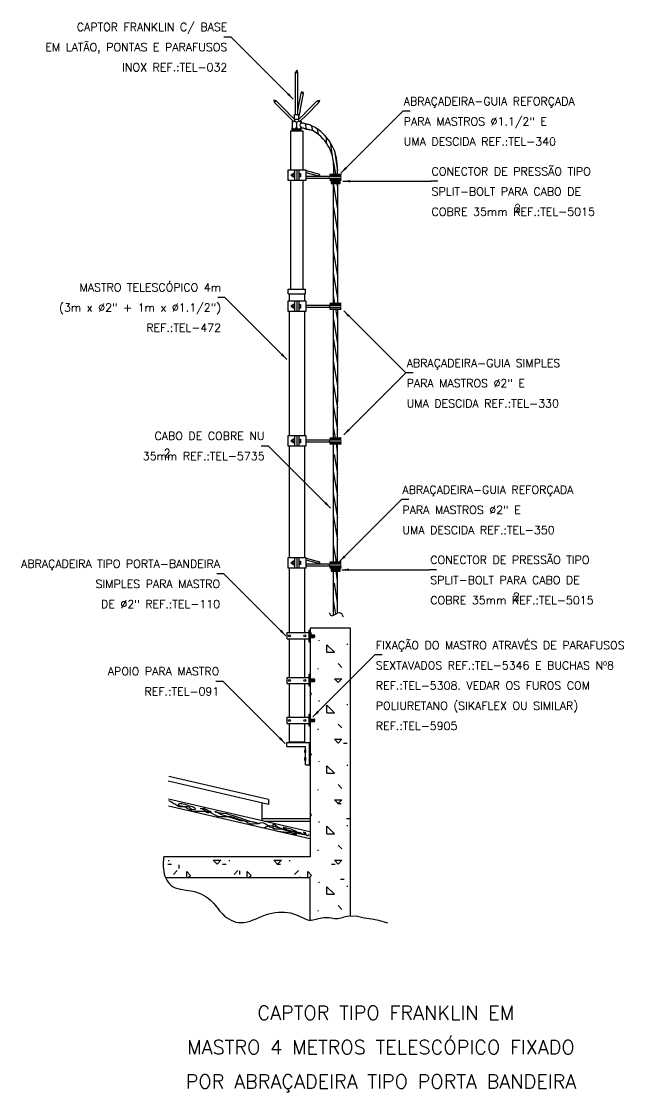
# Model space of a CAD drawing. Header units: millimetres. Extents: x -6088.2 to -6073.3, y -4633.6 to -4607.1.
import ezdxf
from ezdxf.enums import TextEntityAlignment as Align

# ---------------------------------------------------------------- set-up
doc = ezdxf.new("R2010")
doc.units = ezdxf.units.MM
doc.header["$LTSCALE"] = 10
doc.linetypes.add('DASHDOT', pattern=[1, 0.5, -0.25, 0, -0.25])
doc.layers.add('Termotécnica', color=7, linetype='Continuous')
doc.styles.add('r140', font='romans.shx')
doc.styles.add('r80', font='romans.shx')

# ---------------------------------------------------------------- blocks, each defined once
blk = doc.blocks.new('*X8')
at = {"color": 0}
for p, q in [((181.767, 175.738), (181.784, 175.755)), ((181.767, 175.72), (181.785, 175.738)), ((181.767, 175.703), (181.786, 175.722)), ((181.768, 175.757), (181.773, 175.762)), ((181.775, 175.693), (181.785, 175.703))]:
    blk.add_line(p, q, dxfattribs=at)
blk = doc.blocks.new('*X7')
at = {"color": 0}
for p, q in [((181.767, 175.738), (181.784, 175.755)), ((181.767, 175.72), (181.785, 175.738)), ((181.767, 175.703), (181.786, 175.722)), ((181.768, 175.757), (181.773, 175.762)), ((181.775, 175.693), (181.785, 175.703))]:
    blk.add_line(p, q, dxfattribs=at)
blk = doc.blocks.new('*X6')
at = {"color": 0}
for p, q in [((181.767, 175.738), (181.784, 175.755)), ((181.767, 175.72), (181.785, 175.738)), ((181.767, 175.703), (181.786, 175.722)), ((181.768, 175.757), (181.773, 175.762)), ((181.775, 175.693), (181.785, 175.703))]:
    blk.add_line(p, q, dxfattribs=at)
blk = doc.blocks.new('*X5')
at = {"color": 0, "linetype": 'ByBlock'}
for p, q in [((387.028, 152.597), (387.028, 152.67)), ((387.041, 152.597), (387.041, 152.67)), ((387.053, 152.597), (387.053, 152.67)), ((387.066, 152.597), (387.066, 152.67)), ((387.078, 152.597), (387.078, 152.67))]:
    blk.add_line(p, q, dxfattribs=at)
blk = doc.blocks.new('*X4')
at = {"color": 0, "linetype": 'ByBlock'}
for p, q in [((387.028, 152.597), (387.028, 152.67)), ((387.041, 152.597), (387.041, 152.67)), ((387.053, 152.597), (387.053, 152.67)), ((387.066, 152.597), (387.066, 152.67)), ((387.078, 152.597), (387.078, 152.67))]:
    blk.add_line(p, q, dxfattribs=at)
blk = doc.blocks.new('*X3')
at = {"color": 0, "linetype": 'ByBlock'}
for p, q in [((387.028, 152.597), (387.028, 152.67)), ((387.041, 152.597), (387.041, 152.67)), ((387.053, 152.597), (387.053, 152.67)), ((387.066, 152.597), (387.066, 152.67)), ((387.078, 152.597), (387.078, 152.67))]:
    blk.add_line(p, q, dxfattribs=at)
blk = doc.blocks.new('*X2')
at = {"color": 0}
for p, q in [((222.1, 187.69), (222.12, 187.69)), ((221.64, 187.65), (221.66, 187.65)), ((221.64, 187.62), (221.7, 187.62)), ((221.64, 187.58), (221.76, 187.58)), ((221.64, 187.54), (222.58, 187.54)), ((221.64, 187.5), (222.58, 187.5)), ((221.64, 187.47), (222.58, 187.47)), ((221.64, 187.43), (222.58, 187.43)), ((221.64, 187.39), (222.58, 187.39)), ((221.97, 187.58), (222.25, 187.58)), ((222.03, 187.62), (222.19, 187.62)), ((222.07, 187.65), (222.15, 187.65)), ((222.46, 187.58), (222.58, 187.58)), ((222.52, 187.62), (222.58, 187.62)), ((222.56, 187.65), (222.58, 187.65))]:
    blk.add_line(p, q, dxfattribs=at)
blk = doc.blocks.new('*X1')
at = {"color": 0, "linetype": 'ByBlock'}
for p, q in [((387.028, 152.597), (387.028, 152.67)), ((387.041, 152.597), (387.041, 152.67)), ((387.053, 152.597), (387.053, 152.67)), ((387.066, 152.597), (387.066, 152.67)), ((387.078, 152.597), (387.078, 152.67))]:
    blk.add_line(p, q, dxfattribs=at)

msp = doc.modelspace()

# ---------------------------------------------------------------- hatches: boundary and pattern name
at = {"layer": 'Termotécnica'}
h = msp.add_hatch(dxfattribs=at)
h.set_pattern_fill('CONCRE', color=1, scale=1.5, style=0)
h.set_pattern_definition([(0, (-6097.1584, -4646.6972), (1.5, 1.5), [0.1875, -1.3125]), (90, (-6097.1584, -4646.6972), (-1.5, 1.5), [0.1875, -1.3125]), (135, (-6096.9709, -4646.6972), (-1.5, 0), [0.265165, -1.856155]), (0, (-6096.9709, -4645.8535), (1.5, 1.5), [0.1875, -1.3125]), (45, (-6096.8771, -4645.9472), (0, 1.5), [0.13258, -1.98874]), (135, (-6096.8771, -4645.9472), (-1.5, 0), [0.13258, -1.98874]), (0, (-6096.4084, -4645.4785), (1.5, 1.5), [0.265165, -1.234835]), (45, (-6096.4084, -4645.4785), (0, 1.5), [0.1875, -1.93382]), (135, (-6096.1432, -4645.4785), (-1.5, 0), [0.1875, -1.93382]), (90, (-6096.1271, -4646.3222), (-1.5, 1.5), [0.1875, -1.3125]), (45, (-6096.1271, -4646.3222), (0, 1.5), [0.13258, -1.98874]), (135, (-6096.0334, -4646.2285), (-1.5, 0), [0.13258, -1.98874]), (0, (-6096.9709, -4646.3222), (1.5, 1.5), [0.09375, -1.25625]), (0, (-6095.8459, -4645.9472), (1.5, 1.5), [0.09375, -1.25625]), (90, (-6096.3146, -4645.7597), (-1.5, 1.5), [0.09375, -1.25625]), (135, (-6096.1271, -4646.6035), (-1.5, 0), [0.13258, -1.98874]), (135, (-6096.7834, -4645.5722), (-1.5, 0), [0.13258, -1.98874]), (45, (-6096.4552, -4646.205), (0, 1.5), [0.13258, -1.98874]), (90, (-6096.6427, -4646.5097), (-1.5, 1.5), [0.02344, -1.47656]), (90, (-6096.5724, -4645.8769), (-1.5, 1.5), [0.02344, -1.47656]), (90, (-6095.8693, -4645.6191), (-1.5, 1.5), [0.02344, -1.47656]), (90, (-6095.8459, -4646.416), (-1.5, 1.5), [0.02344, -1.47656])])
h.paths.add_polyline_path([(-6081.072, -4623.389), (-6081.072, -4623.373), (-6081.063, -4623.377), (-6081.056, -4623.373), (-6081.045, -4623.377), (-6081.039, -4623.373), (-6081.028, -4623.377), (-6081.023, -4623.373), (-6081.014, -4623.378), (-6081.006, -4623.373), (-6080.996, -4623.378), (-6080.99, -4623.373), (-6080.981, -4623.378), (-6080.974, -4623.374), (-6080.964, -4623.381), (-6080.958, -4623.39), (-6080.964, -4623.398), (-6080.974, -4623.406), (-6080.981, -4623.402), (-6080.99, -4623.406), (-6080.996, -4623.401), (-6081.007, -4623.406), (-6081.014, -4623.401), (-6081.023, -4623.406), (-6081.03, -4623.402), (-6081.039, -4623.406), (-6081.045, -4623.403), (-6081.056, -4623.406), (-6081.064, -4623.402), (-6081.072, -4623.406), (-6081.072, -4624.382), (-6081.072, -4624.366), (-6081.063, -4624.37), (-6081.056, -4624.366), (-6081.045, -4624.37), (-6081.039, -4624.366), (-6081.028, -4624.37), (-6081.023, -4624.366), (-6081.014, -4624.371), (-6081.006, -4624.366), (-6080.996, -4624.371), (-6080.99, -4624.366), (-6080.981, -4624.371), (-6080.974, -4624.366), (-6080.964, -4624.374), (-6080.958, -4624.383), (-6080.964, -4624.391), (-6080.974, -4624.399), (-6080.981, -4624.395), (-6080.99, -4624.399), (-6080.996, -4624.394), (-6081.007, -4624.399), (-6081.014, -4624.394), (-6081.023, -4624.399), (-6081.03, -4624.395), (-6081.039, -4624.399), (-6081.045, -4624.396), (-6081.056, -4624.399), (-6081.064, -4624.395), (-6081.072, -4624.399), (-6081.072, -4627.764), (-6084.698, -4627.764), (-6084.701, -4627.782), (-6084.706, -4627.842), (-6084.71, -4627.901), (-6084.71, -4627.96), (-6084.708, -4628.018), (-6084.703, -4628.075), (-6084.694, -4628.133), (-6084.682, -4628.189), (-6084.666, -4628.245), (-6084.648, -4628.292), (-6081.079, -4628.292), (-6081.079, -4629.335), (-6081.046, -4629.336), (-6081.002, -4629.332), (-6080.958, -4629.324), (-6080.914, -4629.312), (-6080.87, -4629.3), (-6080.825, -4629.288), (-6080.78, -4629.278), (-6080.735, -4629.271), (-6080.689, -4629.269), (-6080.643, -4629.271), (-6080.597, -4629.276), (-6080.551, -4629.282), (-6080.506, -4629.289), (-6080.463, -4629.294), (-6080.42, -4629.297), (-6080.38, -4629.296), (-6080.341, -4629.291), (-6080.304, -4629.282), (-6080.267, -4629.271), (-6080.231, -4629.259), (-6080.193, -4629.248), (-6080.155, -4629.239), (-6080.072, -4629.236), (-6080.072, -4622.097), (-6081.072, -4622.097), (-6081.072, -4622.296), (-6081.072, -4622.28), (-6081.063, -4622.283), (-6081.056, -4622.28), (-6081.045, -4622.283), (-6081.039, -4622.279), (-6081.028, -4622.283), (-6081.023, -4622.279), (-6081.014, -4622.284), (-6081.006, -4622.28), (-6080.996, -4622.284), (-6080.99, -4622.279), (-6080.981, -4622.284), (-6080.974, -4622.28), (-6080.964, -4622.288), (-6080.958, -4622.296), (-6080.964, -4622.304), (-6080.974, -4622.313), (-6080.981, -4622.309), (-6080.99, -4622.313), (-6080.996, -4622.308), (-6081.007, -4622.313), (-6081.014, -4622.308), (-6081.023, -4622.313), (-6081.03, -4622.308), (-6081.039, -4622.313), (-6081.045, -4622.31), (-6081.056, -4622.313), (-6081.064, -4622.308), (-6081.072, -4622.312)])

# ---------------------------------------------------------------- linework, layer by layer
at = {"layer": 'Termotécnica', "color": 2}
for p, q in [((-6083.025, -4607.442), (-6083.205, -4607.442)), ((-6081.489, -4608.978), (-6083.025, -4607.442)), ((-6080.309, -4610.81), (-6078.774, -4609.275)), ((-6078.594, -4609.275), (-6078.774, -4609.275)), ((-6080.256, -4611.012), (-6078.084, -4611.012)), ((-6077.904, -4611.012), (-6078.084, -4611.012)), ((-6083.179, -4613.9), (-6083.36, -4613.9)), ((-6081.644, -4615.436), (-6083.179, -4613.9)), ((-6080.237, -4614.231), (-6078.701, -4615.767)), ((-6080.237, -4617.302), (-6078.701, -4615.767)), ((-6078.521, -4615.767), (-6078.701, -4615.767)), ((-6082.102, -4617.582), (-6082.283, -4617.582)), ((-6080.567, -4619.118), (-6082.102, -4617.582)), ((-6080.342, -4620.443), (-6078.806, -4618.907)), ((-6078.626, -4618.907), (-6078.806, -4618.907)), ((-6083.204, -4620.753), (-6083.384, -4620.753)), ((-6081.669, -4622.289), (-6083.204, -4620.753)), ((-6080.288, -4620.647), (-6078.116, -4620.647)), ((-6077.936, -4620.647), (-6078.116, -4620.647)), ((-6081.002, -4624.298), (-6079.466, -4622.762)), ((-6079.286, -4622.762), (-6079.466, -4622.762)), ((-6083.224, -4623.419), (-6083.404, -4623.419)), ((-6081.689, -4624.955), (-6083.224, -4623.419))]:
    msp.add_line(p, q, dxfattribs=at)
at = {"layer": 'Termotécnica', "color": 2, "ltscale": 5}
for p, q in [((-6081.431, -4609.359), (-6081.431, -4608.312)), ((-6081.374, -4609.359), (-6081.375, -4608.312)), ((-6081.377, -4609.26), (-6081.293, -4608.831)), ((-6081.32, -4609.264), (-6081.237, -4608.842)), ((-6081.651, -4609.365), (-6081.955, -4609.061)), ((-6081.606, -4609.33), (-6081.915, -4609.021)), ((-6081.2, -4609.33), (-6080.892, -4609.021)), ((-6081.155, -4609.365), (-6080.852, -4609.061)), ((-6081.651, -4609.365), (-6081.491, -4609.525)), ((-6081.451, -4609.485), (-6081.612, -4609.324)), ((-6081.459, -4609.359), (-6081.346, -4609.359)), ((-6081.459, -4609.472), (-6081.459, -4609.359)), ((-6081.356, -4609.485), (-6081.194, -4609.324)), ((-6081.32, -4609.264), (-6081.347, -4609.401)), ((-6081.347, -4609.472), (-6081.347, -4609.359)), ((-6081.155, -4609.365), (-6081.316, -4609.525)), ((-6081.516, -4609.565), (-6081.515, -4609.673)), ((-6081.5, -4609.516), (-6081.515, -4609.529)), ((-6081.515, -4609.529), (-6081.515, -4609.574)), ((-6081.459, -4609.472), (-6081.347, -4609.472)), ((-6081.405, -4609.562), (-6081.405, -4609.682)), ((-6081.306, -4609.515), (-6081.294, -4609.529)), ((-6081.294, -4609.529), (-6081.294, -4609.574)), ((-6081.515, -4609.673), (-6081.515, -4609.682)), ((-6081.515, -4609.717), (-6081.515, -4609.717)), ((-6081.512, -4609.759), (-6081.512, -4609.688)), ((-6081.299, -4609.759), (-6081.512, -4609.759)), ((-6081.299, -4609.691), (-6081.299, -4609.759)), ((-6081.294, -4609.683), (-6081.294, -4609.683)), ((-6080.486, -4610.839), (-6080.487, -4610.666)), ((-6080.393, -4610.839), (-6080.396, -4610.654)), ((-6081.622, -4610.741), (-6081.622, -4610.987)), ((-6081.451, -4610.987), (-6081.451, -4610.741)), ((-6081.402, -4610.741), (-6081.402, -4610.987)), ((-6081.402, -4610.741), (-6081.402, -4610.987)), ((-6081.353, -4610.741), (-6081.353, -4610.987)), ((-6081.172, -4610.987), (-6081.172, -4610.741)), ((-6080.841, -4610.838), (-6080.854, -4610.885)), ((-6080.582, -4610.839), (-6080.307, -4610.839)), ((-6080.567, -4610.888), (-6080.582, -4610.873)), ((-6080.307, -4610.873), (-6080.582, -4610.873)), ((-6080.567, -4610.937), (-6080.582, -4610.952)), ((-6080.307, -4610.952), (-6080.582, -4610.952)), ((-6080.567, -4610.888), (-6080.323, -4610.888)), ((-6080.567, -4610.937), (-6080.323, -4610.937)), ((-6080.322, -4610.888), (-6080.307, -4610.873)), ((-6080.322, -4610.937), (-6080.307, -4610.952)), ((-6080.582, -4610.986), (-6080.307, -4610.986)), ((-6080.394, -4610.986), (-6080.394, -4614.035)), ((-6081.622, -4613.99), (-6081.622, -4614.236)), ((-6081.451, -4614.236), (-6081.451, -4613.99)), ((-6081.402, -4613.99), (-6081.402, -4614.236)), ((-6081.402, -4613.99), (-6081.402, -4614.236)), ((-6081.353, -4613.99), (-6081.353, -4614.236)), ((-6081.172, -4614.236), (-6081.172, -4613.99)), ((-6080.582, -4614.035), (-6080.307, -4614.035)), ((-6080.567, -4614.084), (-6080.582, -4614.07)), ((-6080.307, -4614.07), (-6080.582, -4614.07)), ((-6080.567, -4614.134), (-6080.582, -4614.148)), ((-6080.307, -4614.148), (-6080.582, -4614.148)), ((-6080.567, -4614.084), (-6080.323, -4614.084)), ((-6080.567, -4614.134), (-6080.323, -4614.134)), ((-6080.322, -4614.084), (-6080.307, -4614.07)), ((-6080.322, -4614.134), (-6080.307, -4614.148)), ((-6080.582, -4614.183), (-6080.307, -4614.183)), ((-6080.396, -4614.183), (-6080.396, -4615.58)), ((-6080.496, -4615.58), (-6080.496, -4617.376)), ((-6080.396, -4615.58), (-6080.397, -4617.376)), ((-6081.622, -4617.331), (-6081.622, -4617.576)), ((-6081.451, -4617.576), (-6081.451, -4617.331)), ((-6081.402, -4617.331), (-6081.402, -4617.576)), ((-6081.402, -4617.331), (-6081.402, -4617.576)), ((-6081.353, -4617.331), (-6081.353, -4617.576)), ((-6081.172, -4617.576), (-6081.172, -4617.331)), ((-6080.582, -4617.376), (-6080.307, -4617.376)), ((-6080.307, -4617.41), (-6080.582, -4617.41)), ((-6080.567, -4617.425), (-6080.582, -4617.41)), ((-6080.567, -4617.474), (-6080.582, -4617.489)), ((-6080.307, -4617.489), (-6080.582, -4617.489)), ((-6080.582, -4617.523), (-6080.307, -4617.523)), ((-6080.567, -4617.425), (-6080.323, -4617.425)), ((-6080.567, -4617.474), (-6080.323, -4617.474)), ((-6080.496, -4617.523), (-6080.497, -4620.13)), ((-6080.397, -4617.523), (-6080.397, -4620.13)), ((-6080.322, -4617.425), (-6080.307, -4617.41)), ((-6080.322, -4617.474), (-6080.307, -4617.489)), ((-6080.497, -4620.13), (-6080.497, -4620.451)), ((-6080.397, -4620.13), (-6080.397, -4620.451)), ((-6081.622, -4620.353), (-6081.622, -4620.598)), ((-6081.451, -4620.598), (-6081.451, -4620.353)), ((-6081.402, -4620.353), (-6081.402, -4620.598)), ((-6081.402, -4620.353), (-6081.402, -4620.598)), ((-6081.353, -4620.353), (-6081.353, -4620.598)), ((-6081.172, -4620.598), (-6081.172, -4620.353)), ((-6080.841, -4620.449), (-6080.854, -4620.497)), ((-6080.582, -4620.451), (-6080.307, -4620.451)), ((-6080.307, -4620.485), (-6080.582, -4620.485)), ((-6080.567, -4620.5), (-6080.582, -4620.485)), ((-6080.567, -4620.5), (-6080.323, -4620.5)), ((-6080.322, -4620.5), (-6080.307, -4620.485)), ((-6080.567, -4620.549), (-6080.582, -4620.564)), ((-6080.307, -4620.564), (-6080.582, -4620.564)), ((-6080.582, -4620.598), (-6080.307, -4620.598)), ((-6080.567, -4620.549), (-6080.323, -4620.549)), ((-6080.498, -4620.684), (-6080.498, -4621.779)), ((-6080.398, -4620.684), (-6080.399, -4621.722)), ((-6080.322, -4620.549), (-6080.307, -4620.564)), ((-6081.635, -4622.207), (-6081.105, -4622.207)), ((-6081.635, -4622.361), (-6081.635, -4622.207)), ((-6081.635, -4622.361), (-6081.105, -4622.361)), ((-6081.635, -4623.317), (-6081.105, -4623.317)), ((-6081.635, -4623.471), (-6081.635, -4623.317)), ((-6081.635, -4623.471), (-6081.105, -4623.471)), ((-6081.635, -4624.305), (-6081.105, -4624.305)), ((-6081.635, -4624.459), (-6081.635, -4624.305)), ((-6081.635, -4624.459), (-6081.105, -4624.459)), ((-6081.647, -4624.934), (-6081.085, -4624.934)), ((-6081.647, -4625.033), (-6081.647, -4624.934)), ((-6081.647, -4625.033), (-6081.184, -4625.033)), ((-6081.184, -4625.484), (-6081.184, -4625.033)), ((-6081.085, -4625.484), (-6081.085, -4624.934)), ((-6081.184, -4625.484), (-6081.085, -4625.484)), ((-6082.103, -4626.349), (-6084.57, -4625.775)), ((-6082.103, -4626.468), (-6084.584, -4625.891)), ((-6081.079, -4627.148), (-6084.577, -4626.334)), ((-6081.079, -4627.324), (-6084.577, -4626.51)), ((-6082.264, -4626.431), (-6082.264, -4626.872)), ((-6082.264, -4626.816), (-6081.079, -4626.816)), ((-6082.212, -4626.885), (-6081.079, -4626.885))]:
    msp.add_line(p, q, dxfattribs=at)
at = {"layer": 'Termotécnica', "color": 1, "ltscale": 5}
for p, q in [((-6081.192, -4609.59), (-6081.171, -4609.721)), ((-6081.033, -4609.638), (-6081.013, -4609.768)), ((-6080.893, -4609.718), (-6080.872, -4609.848)), ((-6080.674, -4609.914), (-6080.674, -4610.056)), ((-6080.57, -4610.054), (-6080.521, -4610.381)), ((-6080.467, -4610.264), (-6080.394, -4610.752)), ((-6080.488, -4610.553), (-6080.441, -4610.839)), ((-6081.531, -4610.847), (-6081.531, -4610.883)), ((-6081.495, -4610.847), (-6081.531, -4610.847)), ((-6081.531, -4610.883), (-6081.531, -4610.847)), ((-6081.531, -4610.847), (-6081.504, -4610.847)), ((-6081.531, -4610.883), (-6081.495, -4610.883)), ((-6081.495, -4610.883), (-6081.531, -4610.883)), ((-6081.525, -4610.847), (-6081.525, -4610.883)), ((-6081.519, -4610.847), (-6081.519, -4610.883)), ((-6081.513, -4610.847), (-6081.513, -4610.883)), ((-6081.506, -4610.847), (-6081.506, -4610.883)), ((-6081.504, -4610.847), (-6081.495, -4610.847)), ((-6081.502, -4610.847), (-6081.502, -4610.882)), ((-6081.502, -4610.847), (-6081.502, -4610.882)), ((-6081.453, -4610.82), (-6081.496, -4610.82)), ((-6081.452, -4610.891), (-6081.496, -4610.891)), ((-6081.452, -4610.891), (-6081.496, -4610.891)), ((-6081.495, -4610.82), (-6081.495, -4610.908)), ((-6081.452, -4610.837), (-6081.495, -4610.837)), ((-6081.495, -4610.908), (-6081.452, -4610.908)), ((-6081.354, -4610.821), (-6081.307, -4610.821)), ((-6081.354, -4610.821), (-6081.307, -4610.821)), ((-6081.307, -4610.839), (-6081.354, -4610.839)), ((-6081.354, -4610.839), (-6081.307, -4610.839)), ((-6081.307, -4610.892), (-6081.354, -4610.892)), ((-6081.354, -4610.892), (-6081.307, -4610.892)), ((-6081.307, -4610.909), (-6081.354, -4610.909)), ((-6081.307, -4610.909), (-6081.354, -4610.909)), ((-6081.307, -4610.821), (-6081.307, -4610.909)), ((-6081.307, -4610.821), (-6081.307, -4610.909)), ((-6080.582, -4610.844), (-6080.307, -4610.844)), ((-6080.582, -4610.982), (-6080.307, -4610.982)), ((-6080.494, -4611.11), (-6080.394, -4611.719)), ((-6080.425, -4610.986), (-6080.394, -4611.173)), ((-6080.494, -4611.657), (-6080.394, -4612.264)), ((-6080.494, -4612.215), (-6080.396, -4612.81)), ((-6080.496, -4612.749), (-6080.396, -4613.356)), ((-6080.496, -4613.295), (-6080.396, -4613.902)), ((-6080.496, -4613.841), (-6080.464, -4614.035)), ((-6081.531, -4614.096), (-6081.504, -4614.096)), ((-6081.531, -4614.132), (-6081.531, -4614.096)), ((-6081.495, -4614.096), (-6081.531, -4614.096)), ((-6081.531, -4614.096), (-6081.531, -4614.132)), ((-6081.495, -4614.132), (-6081.531, -4614.132)), ((-6081.531, -4614.132), (-6081.495, -4614.132)), ((-6081.525, -4614.096), (-6081.525, -4614.132)), ((-6081.519, -4614.096), (-6081.519, -4614.132)), ((-6081.513, -4614.096), (-6081.513, -4614.132)), ((-6081.506, -4614.096), (-6081.506, -4614.132)), ((-6081.504, -4614.096), (-6081.495, -4614.096)), ((-6081.502, -4614.096), (-6081.502, -4614.132)), ((-6081.502, -4614.096), (-6081.502, -4614.132)), ((-6081.453, -4614.07), (-6081.496, -4614.07)), ((-6081.452, -4614.14), (-6081.496, -4614.14)), ((-6081.452, -4614.14), (-6081.496, -4614.14)), ((-6081.495, -4614.069), (-6081.495, -4614.157)), ((-6081.452, -4614.086), (-6081.495, -4614.086)), ((-6081.495, -4614.157), (-6081.452, -4614.157)), ((-6081.354, -4614.071), (-6081.307, -4614.071)), ((-6081.354, -4614.071), (-6081.307, -4614.071)), ((-6081.354, -4614.088), (-6081.307, -4614.088)), ((-6081.307, -4614.088), (-6081.354, -4614.088)), ((-6081.354, -4614.141), (-6081.307, -4614.141)), ((-6081.307, -4614.141), (-6081.354, -4614.141)), ((-6081.307, -4614.158), (-6081.354, -4614.158)), ((-6081.307, -4614.158), (-6081.354, -4614.158)), ((-6081.307, -4614.071), (-6081.307, -4614.158)), ((-6081.307, -4614.071), (-6081.307, -4614.158)), ((-6080.582, -4614.04), (-6080.307, -4614.04)), ((-6080.582, -4614.178), (-6080.307, -4614.178)), ((-6080.44, -4614.183), (-6080.396, -4614.448)), ((-6080.495, -4614.439), (-6080.396, -4615.043)), ((-6080.495, -4614.936), (-6080.396, -4615.54)), ((-6080.496, -4615.478), (-6080.396, -4616.086)), ((-6080.496, -4616.024), (-6080.396, -4616.631)), ((-6080.496, -4616.57), (-6080.396, -4617.177)), ((-6080.496, -4617.116), (-6080.453, -4617.376)), ((-6081.531, -4617.436), (-6081.531, -4617.472)), ((-6081.495, -4617.436), (-6081.531, -4617.436)), ((-6081.531, -4617.472), (-6081.531, -4617.436)), ((-6081.531, -4617.436), (-6081.504, -4617.436)), ((-6081.531, -4617.472), (-6081.495, -4617.472)), ((-6081.495, -4617.472), (-6081.531, -4617.472)), ((-6081.525, -4617.436), (-6081.525, -4617.472)), ((-6081.519, -4617.436), (-6081.519, -4617.472)), ((-6081.513, -4617.436), (-6081.513, -4617.472)), ((-6081.506, -4617.436), (-6081.506, -4617.472)), ((-6081.504, -4617.436), (-6081.495, -4617.436)), ((-6081.502, -4617.437), (-6081.502, -4617.472)), ((-6081.502, -4617.437), (-6081.502, -4617.472)), ((-6081.453, -4617.41), (-6081.496, -4617.41)), ((-6081.452, -4617.48), (-6081.496, -4617.48)), ((-6081.452, -4617.48), (-6081.496, -4617.48)), ((-6081.495, -4617.41), (-6081.495, -4617.497)), ((-6081.452, -4617.427), (-6081.495, -4617.427)), ((-6081.495, -4617.497), (-6081.452, -4617.497)), ((-6081.354, -4617.411), (-6081.307, -4617.411)), ((-6081.354, -4617.411), (-6081.307, -4617.411)), ((-6081.307, -4617.428), (-6081.354, -4617.428)), ((-6081.354, -4617.428), (-6081.307, -4617.428)), ((-6081.307, -4617.481), (-6081.354, -4617.481)), ((-6081.354, -4617.481), (-6081.307, -4617.481)), ((-6081.307, -4617.498), (-6081.354, -4617.498)), ((-6081.307, -4617.498), (-6081.354, -4617.498)), ((-6081.307, -4617.411), (-6081.307, -4617.498)), ((-6081.307, -4617.411), (-6081.307, -4617.498)), ((-6080.582, -4617.381), (-6080.307, -4617.381)), ((-6080.582, -4617.518), (-6080.307, -4617.518)), ((-6080.429, -4617.523), (-6080.397, -4617.719)), ((-6080.474, -4617.791), (-6080.396, -4618.269)), ((-6080.496, -4618.207), (-6080.396, -4618.815)), ((-6080.496, -4618.753), (-6080.396, -4619.361)), ((-6080.496, -4619.299), (-6080.396, -4619.907)), ((-6080.497, -4620.027), (-6080.428, -4620.451)), ((-6081.531, -4620.458), (-6081.531, -4620.494)), ((-6081.495, -4620.458), (-6081.531, -4620.458)), ((-6081.531, -4620.494), (-6081.531, -4620.458)), ((-6081.531, -4620.458), (-6081.504, -4620.458)), ((-6081.531, -4620.494), (-6081.495, -4620.494)), ((-6081.495, -4620.494), (-6081.531, -4620.494)), ((-6081.525, -4620.458), (-6081.525, -4620.494)), ((-6081.519, -4620.458), (-6081.519, -4620.494)), ((-6081.513, -4620.458), (-6081.513, -4620.494)), ((-6081.506, -4620.458), (-6081.506, -4620.494)), ((-6081.504, -4620.458), (-6081.495, -4620.458)), ((-6081.502, -4620.459), (-6081.502, -4620.494)), ((-6081.502, -4620.459), (-6081.502, -4620.494)), ((-6081.453, -4620.432), (-6081.496, -4620.432)), ((-6081.452, -4620.502), (-6081.496, -4620.502)), ((-6081.452, -4620.502), (-6081.496, -4620.502)), ((-6081.495, -4620.432), (-6081.495, -4620.519)), ((-6081.452, -4620.449), (-6081.495, -4620.449)), ((-6081.495, -4620.519), (-6081.452, -4620.519)), ((-6081.354, -4620.433), (-6081.307, -4620.433)), ((-6081.354, -4620.433), (-6081.307, -4620.433)), ((-6081.307, -4620.45), (-6081.354, -4620.45)), ((-6081.354, -4620.45), (-6081.307, -4620.45)), ((-6081.307, -4620.503), (-6081.354, -4620.503)), ((-6081.354, -4620.503), (-6081.307, -4620.503)), ((-6081.307, -4620.52), (-6081.354, -4620.52)), ((-6081.307, -4620.52), (-6081.354, -4620.52)), ((-6081.307, -4620.433), (-6081.307, -4620.52)), ((-6081.307, -4620.433), (-6081.307, -4620.52)), ((-6080.582, -4620.456), (-6080.307, -4620.456)), ((-6080.582, -4620.593), (-6080.307, -4620.593)), ((-6080.436, -4620.684), (-6080.398, -4620.913)), ((-6080.403, -4620.598), (-6080.39, -4620.68)), ((-6080.476, -4620.985), (-6080.398, -4621.463)), ((-6080.497, -4621.401), (-6080.441, -4621.746)), ((-6081.072, -4622.264), (-6080.974, -4622.264)), ((-6081.072, -4622.272), (-6080.974, -4622.272)), ((-6081.072, -4622.275), (-6081.072, -4622.28)), ((-6081.072, -4622.279), (-6081.072, -4622.312)), ((-6081.072, -4622.28), (-6081.063, -4622.283)), ((-6081.064, -4622.308), (-6081.072, -4622.313)), ((-6081.072, -4622.321), (-6080.974, -4622.321)), ((-6081.072, -4622.329), (-6080.974, -4622.329)), ((-6081.056, -4622.313), (-6081.064, -4622.308)), ((-6081.063, -4622.283), (-6081.056, -4622.28)), ((-6081.056, -4622.28), (-6081.045, -4622.283)), ((-6081.045, -4622.31), (-6081.056, -4622.313)), ((-6081.045, -4622.283), (-6081.039, -4622.279)), ((-6081.039, -4622.313), (-6081.045, -4622.31)), ((-6081.039, -4622.279), (-6081.028, -4622.283)), ((-6081.03, -4622.308), (-6081.039, -4622.313)), ((-6081.023, -4622.313), (-6081.03, -4622.308)), ((-6081.028, -4622.283), (-6081.023, -4622.279)), ((-6081.023, -4622.279), (-6081.014, -4622.284)), ((-6081.014, -4622.308), (-6081.023, -4622.313)), ((-6081.014, -4622.284), (-6081.006, -4622.28)), ((-6081.007, -4622.313), (-6081.014, -4622.308)), ((-6080.996, -4622.308), (-6081.007, -4622.313)), ((-6081.006, -4622.28), (-6080.996, -4622.284)), ((-6080.996, -4622.284), (-6080.99, -4622.279)), ((-6080.99, -4622.313), (-6080.996, -4622.308)), ((-6080.99, -4622.279), (-6080.981, -4622.284)), ((-6080.981, -4622.309), (-6080.99, -4622.313)), ((-6080.981, -4622.284), (-6080.974, -4622.28)), ((-6080.974, -4622.313), (-6080.981, -4622.309)), ((-6080.974, -4622.28), (-6080.964, -4622.288)), ((-6080.964, -4622.304), (-6080.974, -4622.313)), ((-6080.958, -4622.296), (-6080.964, -4622.288)), ((-6080.958, -4622.296), (-6080.964, -4622.304)), ((-6081.072, -4623.357), (-6080.974, -4623.357)), ((-6081.072, -4623.365), (-6080.974, -4623.365)), ((-6081.072, -4623.368), (-6081.072, -4623.373)), ((-6081.072, -4623.373), (-6081.063, -4623.377)), ((-6081.072, -4623.373), (-6081.072, -4623.406)), ((-6081.064, -4623.402), (-6081.072, -4623.406)), ((-6081.072, -4623.414), (-6080.974, -4623.414)), ((-6081.072, -4623.422), (-6080.974, -4623.422)), ((-6081.056, -4623.406), (-6081.064, -4623.402)), ((-6081.063, -4623.377), (-6081.056, -4623.373)), ((-6081.056, -4623.373), (-6081.045, -4623.377)), ((-6081.045, -4623.403), (-6081.056, -4623.406)), ((-6081.045, -4623.377), (-6081.039, -4623.373)), ((-6081.039, -4623.406), (-6081.045, -4623.403)), ((-6081.039, -4623.373), (-6081.028, -4623.377)), ((-6081.03, -4623.402), (-6081.039, -4623.406)), ((-6081.023, -4623.406), (-6081.03, -4623.402)), ((-6081.028, -4623.377), (-6081.023, -4623.373)), ((-6081.023, -4623.373), (-6081.014, -4623.378)), ((-6081.014, -4623.401), (-6081.023, -4623.406)), ((-6081.014, -4623.378), (-6081.006, -4623.373)), ((-6081.007, -4623.406), (-6081.014, -4623.401)), ((-6080.996, -4623.401), (-6081.007, -4623.406)), ((-6081.006, -4623.373), (-6080.996, -4623.378)), ((-6080.996, -4623.378), (-6080.99, -4623.373)), ((-6080.99, -4623.406), (-6080.996, -4623.401)), ((-6080.99, -4623.373), (-6080.981, -4623.378)), ((-6080.981, -4623.402), (-6080.99, -4623.406)), ((-6080.981, -4623.378), (-6080.974, -4623.374)), ((-6080.974, -4623.406), (-6080.981, -4623.402)), ((-6080.974, -4623.374), (-6080.964, -4623.381)), ((-6080.964, -4623.398), (-6080.974, -4623.406)), ((-6080.958, -4623.39), (-6080.964, -4623.381)), ((-6080.958, -4623.39), (-6080.964, -4623.398)), ((-6081.072, -4624.35), (-6080.974, -4624.35)), ((-6081.072, -4624.358), (-6080.974, -4624.358)), ((-6081.072, -4624.361), (-6081.072, -4624.366)), ((-6081.072, -4624.366), (-6081.063, -4624.37)), ((-6081.072, -4624.366), (-6081.072, -4624.398)), ((-6081.064, -4624.395), (-6081.072, -4624.399)), ((-6081.072, -4624.407), (-6080.974, -4624.407)), ((-6081.072, -4624.415), (-6080.974, -4624.415)), ((-6081.056, -4624.399), (-6081.064, -4624.395)), ((-6081.063, -4624.37), (-6081.056, -4624.366)), ((-6081.056, -4624.366), (-6081.045, -4624.37)), ((-6081.045, -4624.396), (-6081.056, -4624.399)), ((-6081.045, -4624.37), (-6081.039, -4624.366)), ((-6081.039, -4624.399), (-6081.045, -4624.396)), ((-6081.039, -4624.366), (-6081.028, -4624.37)), ((-6081.03, -4624.395), (-6081.039, -4624.399)), ((-6081.023, -4624.399), (-6081.03, -4624.395)), ((-6081.028, -4624.37), (-6081.023, -4624.366)), ((-6081.023, -4624.366), (-6081.014, -4624.371)), ((-6081.014, -4624.394), (-6081.023, -4624.399)), ((-6081.014, -4624.371), (-6081.006, -4624.366)), ((-6081.007, -4624.399), (-6081.014, -4624.394)), ((-6080.996, -4624.394), (-6081.007, -4624.399)), ((-6081.006, -4624.366), (-6080.996, -4624.371)), ((-6080.996, -4624.371), (-6080.99, -4624.366)), ((-6080.99, -4624.399), (-6080.996, -4624.394)), ((-6080.99, -4624.366), (-6080.981, -4624.371)), ((-6080.981, -4624.395), (-6080.99, -4624.399)), ((-6080.981, -4624.371), (-6080.974, -4624.366)), ((-6080.974, -4624.399), (-6080.981, -4624.395)), ((-6080.974, -4624.366), (-6080.964, -4624.374)), ((-6080.964, -4624.391), (-6080.974, -4624.399)), ((-6080.958, -4624.383), (-6080.964, -4624.374)), ((-6080.958, -4624.383), (-6080.964, -4624.391))]:
    msp.add_line(p, q, dxfattribs=at)
at = {"layer": 'Termotécnica', "color": 3, "linetype": 'ByBlock', "ltscale": 5}
for p, q in [((-6081.553, -4609.766), (-6081.553, -4610.741)), ((-6081.553, -4609.766), (-6081.248, -4609.766)), ((-6081.248, -4609.766), (-6081.248, -4610.741)), ((-6081.553, -4610.987), (-6081.553, -4613.694)), ((-6081.248, -4610.987), (-6081.248, -4613.694)), ((-6081.617, -4613.694), (-6081.183, -4613.694)), ((-6081.617, -4613.81), (-6081.617, -4613.694)), ((-6081.617, -4613.81), (-6081.183, -4613.81)), ((-6081.59, -4613.81), (-6081.59, -4613.99)), ((-6081.21, -4613.81), (-6081.21, -4613.99)), ((-6081.183, -4613.81), (-6081.183, -4613.694)), ((-6081.59, -4614.236), (-6081.59, -4615.488)), ((-6081.21, -4614.236), (-6081.21, -4615.488)), ((-6081.59, -4615.488), (-6081.59, -4617.331)), ((-6081.21, -4615.488), (-6081.209, -4617.331)), ((-6081.59, -4617.576), (-6081.59, -4617.599)), ((-6081.59, -4617.576), (-6081.589, -4619.872)), ((-6081.209, -4617.576), (-6081.209, -4617.599)), ((-6081.209, -4617.576), (-6081.209, -4619.872)), ((-6081.589, -4619.872), (-6081.59, -4620.353)), ((-6081.209, -4619.872), (-6081.209, -4620.353)), ((-6081.59, -4620.598), (-6081.591, -4621.862)), ((-6081.208, -4620.598), (-6081.207, -4621.862)), ((-6081.591, -4621.862), (-6081.591, -4622.207)), ((-6081.21, -4621.862), (-6081.21, -4622.207)), ((-6081.591, -4622.361), (-6081.592, -4623.317)), ((-6081.21, -4622.361), (-6081.21, -4623.317)), ((-6081.592, -4623.471), (-6081.592, -4624.305)), ((-6081.21, -4623.471), (-6081.21, -4624.305)), ((-6081.592, -4624.459), (-6081.592, -4624.925)), ((-6081.21, -4624.459), (-6081.21, -4624.925))]:
    msp.add_line(p, q, dxfattribs=at)
at = {"layer": 'Termotécnica', "color": 3, "ltscale": 5}
for p, q in [((-6081.542, -4610.741), (-6081.622, -4610.741)), ((-6081.402, -4610.741), (-6081.552, -4610.741)), ((-6081.237, -4610.741), (-6081.402, -4610.741)), ((-6081.172, -4610.741), (-6081.237, -4610.741)), ((-6081.172, -4610.749), (-6080.841, -4610.838)), ((-6080.854, -4610.885), (-6081.172, -4610.802)), ((-6081.172, -4610.888), (-6080.567, -4610.888)), ((-6081.172, -4610.937), (-6080.567, -4610.937)), ((-6081.622, -4610.987), (-6081.542, -4610.987)), ((-6081.552, -4610.987), (-6081.402, -4610.987)), ((-6081.402, -4610.987), (-6081.237, -4610.987)), ((-6081.237, -4610.987), (-6081.172, -4610.987)), ((-6081.542, -4613.99), (-6081.622, -4613.99)), ((-6081.402, -4613.99), (-6081.552, -4613.99)), ((-6081.237, -4613.99), (-6081.402, -4613.99)), ((-6081.172, -4613.99), (-6081.237, -4613.99)), ((-6081.172, -4614.085), (-6080.567, -4614.084)), ((-6081.172, -4614.134), (-6080.567, -4614.134)), ((-6081.622, -4614.236), (-6081.542, -4614.236)), ((-6081.552, -4614.236), (-6081.402, -4614.236)), ((-6081.402, -4614.236), (-6081.237, -4614.236)), ((-6081.237, -4614.236), (-6081.172, -4614.236)), ((-6081.542, -4617.331), (-6081.622, -4617.331)), ((-6081.402, -4617.331), (-6081.552, -4617.331)), ((-6081.237, -4617.331), (-6081.402, -4617.331)), ((-6081.172, -4617.331), (-6081.237, -4617.331)), ((-6081.622, -4617.576), (-6081.542, -4617.576)), ((-6081.552, -4617.576), (-6081.402, -4617.576)), ((-6081.402, -4617.576), (-6081.237, -4617.576)), ((-6081.237, -4617.576), (-6081.172, -4617.576)), ((-6081.172, -4617.425), (-6080.567, -4617.425)), ((-6081.172, -4617.474), (-6080.567, -4617.474)), ((-6081.542, -4620.353), (-6081.622, -4620.353)), ((-6081.402, -4620.353), (-6081.552, -4620.353)), ((-6081.237, -4620.353), (-6081.402, -4620.353)), ((-6081.172, -4620.353), (-6081.237, -4620.353)), ((-6081.172, -4620.36), (-6080.841, -4620.449)), ((-6080.854, -4620.497), (-6081.172, -4620.414)), ((-6081.172, -4620.5), (-6080.567, -4620.5)), ((-6081.622, -4620.598), (-6081.542, -4620.598)), ((-6081.552, -4620.598), (-6081.402, -4620.598)), ((-6081.402, -4620.598), (-6081.237, -4620.598)), ((-6081.237, -4620.598), (-6081.172, -4620.598)), ((-6081.172, -4620.549), (-6080.567, -4620.549)), ((-6081.21, -4624.925), (-6081.592, -4624.925))]:
    msp.add_line(p, q, dxfattribs=at)
at = {"layer": 'Termotécnica', "color": 2, "linetype": 'ByBlock', "ltscale": 5}
for p, q in [((-6080.496, -4610.986), (-6080.496, -4614.035)), ((-6080.496, -4614.183), (-6080.496, -4615.58))]:
    msp.add_line(p, q, dxfattribs=at)
at = {"layer": 'Termotécnica', "color": 4, "ltscale": 5}
for p, q in [((-6081.072, -4622.097), (-6081.072, -4627.764)), ((-6080.072, -4622.097), (-6081.072, -4622.097)), ((-6080.072, -4629.236), (-6080.072, -4622.097)), ((-6081.072, -4627.764), (-6084.698, -4627.764)), ((-6081.079, -4628.292), (-6084.648, -4628.292)), ((-6081.079, -4628.292), (-6081.079, -4629.335))]:
    msp.add_line(p, q, dxfattribs=at)
at = {"layer": 'Termotécnica', "color": 2, "linetype": 'DASHDOT', "ltscale": 5}
msp.add_line((-6082.103, -4626.349), (-6082.103, -4626.468), dxfattribs=at)
at = {"layer": 'Termotécnica', "color": 2, "ltscale": 5}
for points in [[(-6081.375, -4608.314), (-6081.403, -4608.264), (-6081.432, -4608.314)], [(-6081.237, -4608.842), (-6081.293, -4608.831), (-6081.256, -4608.789)], [(-6081.955, -4609.061), (-6081.915, -4609.021), (-6081.97, -4609.007)], [(-6080.852, -4609.061), (-6080.892, -4609.021), (-6080.837, -4609.006)], [(-6080.55, -4610.987), (-6080.55, -4611.073), (-6080.327, -4611.073), (-6080.327, -4610.987)], [(-6080.551, -4620.598), (-6080.551, -4620.684), (-6080.328, -4620.684), (-6080.328, -4620.598)], [(-6081.074, -4622.434), (-6081.074, -4622.155), (-6081.105, -4622.155), (-6081.105, -4622.434)], [(-6081.184, -4625.114), (-6081.184, -4625.183), (-6081.205, -4625.183), (-6081.205, -4625.114)], [(-6081.184, -4625.307), (-6081.184, -4625.377), (-6081.205, -4625.377), (-6081.205, -4625.307)]]:
    msp.add_lwpolyline(points, close=True, dxfattribs=at)
for points in [[(-6081.459, -4609.472), (-6081.461, -4609.475)], [(-6081.345, -4609.474), (-6081.347, -4609.472)], [(-6080.921, -4609.698), (-6080.964, -4609.673), (-6081.001, -4609.654), (-6081.034, -4609.638), (-6081.063, -4609.627), (-6081.088, -4609.618), (-6081.111, -4609.611), (-6081.132, -4609.606), (-6081.151, -4609.601), (-6081.17, -4609.596), (-6081.189, -4609.591), (-6081.207, -4609.586), (-6081.224, -4609.582), (-6081.24, -4609.578), (-6081.256, -4609.576), (-6081.271, -4609.574), (-6081.286, -4609.574)], [(-6081.293, -4609.681), (-6081.268, -4609.688), (-6081.246, -4609.694), (-6081.228, -4609.7), (-6081.212, -4609.705), (-6081.198, -4609.71), (-6081.186, -4609.714), (-6081.175, -4609.718), (-6081.165, -4609.721), (-6081.156, -4609.722), (-6081.146, -4609.724), (-6081.135, -4609.725), (-6081.121, -4609.726), (-6081.105, -4609.729), (-6081.086, -4609.732), (-6081.062, -4609.737), (-6081.033, -4609.744)]]:
    msp.add_lwpolyline(points, dxfattribs=at)
at = {"layer": 'Termotécnica', "color": 1}
msp.add_lwpolyline([(-6080.596, -4621.712), (-6080.568, -4621.775), (-6080.532, -4621.791), (-6080.489, -4621.776), (-6080.443, -4621.747), (-6080.394, -4621.719), (-6080.344, -4621.71), (-6080.297, -4621.736), (-6080.253, -4621.813)], dxfattribs=at)
at = {"layer": 'Termotécnica', "color": 2, "linetype": 'Continuous', "ltscale": 5}
for points in [[(-6081.074, -4623.527), (-6081.074, -4623.249), (-6081.105, -4623.249), (-6081.105, -4623.527)], [(-6081.074, -4624.52), (-6081.074, -4624.242), (-6081.105, -4624.242), (-6081.105, -4624.52)]]:
    msp.add_lwpolyline(points, close=True, dxfattribs=at)
at = {"layer": 'Termotécnica', "color": 1, "ltscale": 5}
for points in [[(-6084.577, -4626.373), (-6084.554, -4626.38), (-6084.52, -4626.394), (-6084.493, -4626.408), (-6084.473, -4626.428), (-6084.445, -4626.442), (-6084.425, -4626.455), (-6084.398, -4626.469), (-6084.384, -4626.483), (-6084.316, -4626.517), (-6084.275, -4626.517), (-6084.248, -4626.523), (-6084.193, -4626.523), (-6084.159, -4626.523), (-6084.111, -4626.523), (-6084.077, -4626.53), (-6084.043, -4626.564), (-6084.023, -4626.585), (-6084.002, -4626.585), (-6083.927, -4626.592), (-6083.92, -4626.592), (-6083.913, -4626.578), (-6083.948, -4626.544), (-6083.982, -4626.53), (-6084.016, -4626.517), (-6084.057, -4626.51), (-6084.138, -4626.476), (-6084.248, -4626.455), (-6084.268, -4626.455), (-6084.288, -4626.448), (-6084.309, -4626.455), (-6084.323, -4626.462), (-6084.329, -4626.462), (-6084.336, -4626.469), (-6084.343, -4626.469), (-6084.343, -4626.483), (-6084.227, -4626.51), (-6084.227, -4626.51), (-6084.193, -4626.523), (-6084.166, -4626.53), (-6084.118, -4626.557), (-6084.111, -4626.571), (-6084.07, -4626.585), (-6084.023, -4626.612), (-6083.995, -4626.626), (-6083.948, -4626.632), (-6083.927, -4626.639), (-6083.784, -4626.639), (-6083.777, -4626.639), (-6083.682, -4626.639), (-6083.613, -4626.639), (-6083.552, -4626.639), (-6083.545, -4626.639), (-6083.532, -4626.66), (-6083.532, -4626.667), (-6083.579, -4626.673), (-6083.607, -4626.673), (-6083.627, -4626.667), (-6083.675, -4626.612), (-6083.757, -4626.578), (-6083.791, -4626.571), (-6083.797, -4626.571), (-6083.722, -4626.564), (-6083.695, -4626.571), (-6083.641, -4626.592), (-6083.607, -4626.612), (-6083.579, -4626.639), (-6083.552, -4626.66), (-6083.518, -4626.673), (-6083.463, -4626.707), (-6083.368, -4626.762), (-6083.341, -4626.762), (-6083.272, -4626.769), (-6083.054, -4626.769), (-6083.027, -4626.769), (-6082.959, -4626.782), (-6082.925, -4626.803), (-6082.815, -4626.844), (-6082.72, -4626.864), (-6082.672, -4626.885), (-6082.604, -4626.925), (-6082.536, -4626.946), (-6082.474, -4626.946), (-6082.352, -4626.939), (-6082.345, -4626.939), (-6082.434, -4626.919), (-6082.509, -4626.898), (-6082.577, -4626.891), (-6082.795, -4626.871), (-6082.938, -4626.823), (-6083.088, -4626.782), (-6083.129, -4626.769), (-6083.279, -4626.721), (-6083.381, -4626.66), (-6083.409, -4626.653), (-6083.429, -4626.653), (-6083.238, -4626.687), (-6083.143, -4626.694), (-6083.088, -4626.721), (-6082.979, -4626.741), (-6082.563, -4626.885), (-6082.454, -4626.905), (-6082.324, -4626.939), (-6082.297, -4626.919), (-6082.229, -4626.925), (-6082.161, -4626.96), (-6082.072, -4627.021), (-6082.038, -4627.035), (-6081.943, -4627.062), (-6081.813, -4627.075), (-6081.84, -4627.048), (-6081.888, -4627.021), (-6081.97, -4626.96), (-6081.977, -4626.96), (-6081.997, -4626.973), (-6081.997, -4627.014), (-6081.997, -4627.048), (-6081.956, -4627.075), (-6081.752, -4627.082), (-6081.608, -4627.13), (-6081.602, -4627.137), (-6081.574, -4627.15), (-6081.527, -4627.164), (-6081.479, -4627.198), (-6081.465, -4627.205), (-6081.404, -4627.205), (-6081.39, -4627.171), (-6081.411, -4627.144), (-6081.445, -4627.123), (-6081.513, -4627.096), (-6081.547, -4627.082), (-6081.622, -4627.069), (-6081.656, -4627.055), (-6081.717, -4627.041), (-6081.731, -4627.041), (-6081.738, -4627.041), (-6081.731, -4627.048), (-6081.69, -4627.075), (-6081.608, -4627.116), (-6081.479, -4627.137), (-6081.458, -4627.137), (-6081.431, -4627.144), (-6081.417, -4627.144), (-6081.397, -4627.144), (-6081.315, -4627.164), (-6081.295, -4627.184), (-6081.274, -4627.205), (-6081.213, -4627.212), (-6081.874, -4627.137), (-6081.898, -4627.133)], [(-6082.266, -4627.048), (-6082.161, -4627.028), (-6082.174, -4627.021), (-6082.161, -4627.021), (-6082.113, -4627.007), (-6082.065, -4626.994), (-6082.004, -4627), (-6081.827, -4627.048), (-6081.738, -4627.075), (-6081.629, -4627.096), (-6081.377, -4627.171), (-6081.288, -4627.198), (-6081.199, -4627.212), (-6081.165, -4627.212), (-6081.186, -4627.171), (-6081.213, -4627.164), (-6081.233, -4627.157), (-6081.226, -4627.171), (-6081.151, -4627.239), (-6081.145, -4627.239), (-6081.131, -4627.239), (-6081.09, -4627.212), (-6081.09, -4627.212)]]:
    msp.add_lwpolyline(points, dxfattribs=at)
at = {"layer": 'Termotécnica', "color": 1, "linetype": 'Continuous', "ltscale": 5}
msp.add_lwpolyline([(-6084.698, -4627.764), (-6084.701, -4627.782), (-6084.706, -4627.842), (-6084.71, -4627.901), (-6084.71, -4627.96), (-6084.708, -4628.018), (-6084.703, -4628.075), (-6084.694, -4628.133), (-6084.682, -4628.189), (-6084.666, -4628.245), (-6084.645, -4628.299), (-6084.62, -4628.35), (-6084.59, -4628.397), (-6084.554, -4628.44), (-6084.512, -4628.478), (-6084.464, -4628.509), (-6084.41, -4628.534), (-6084.351, -4628.553), (-6084.287, -4628.568), (-6084.221, -4628.58), (-6084.152, -4628.591), (-6084.083, -4628.602), (-6084.013, -4628.614), (-6083.946, -4628.628), (-6083.881, -4628.647), (-6083.818, -4628.67), (-6083.758, -4628.696), (-6083.701, -4628.726), (-6083.648, -4628.759), (-6083.597, -4628.795), (-6083.549, -4628.834), (-6083.505, -4628.875), (-6083.464, -4628.919), (-6083.425, -4628.964), (-6083.388, -4629.01), (-6083.351, -4629.057), (-6083.314, -4629.104), (-6083.275, -4629.149), (-6083.234, -4629.193), (-6083.189, -4629.235), (-6083.14, -4629.274), (-6083.087, -4629.309), (-6083.03, -4629.34), (-6082.97, -4629.365), (-6082.907, -4629.384), (-6082.841, -4629.396), (-6082.773, -4629.4), (-6082.704, -4629.396), (-6082.632, -4629.382), (-6082.559, -4629.36), (-6082.485, -4629.333), (-6082.409, -4629.303), (-6082.333, -4629.27), (-6082.255, -4629.238), (-6082.176, -4629.208), (-6082.096, -4629.182), (-6082.016, -4629.163), (-6081.936, -4629.149), (-6081.856, -4629.141), (-6081.777, -4629.138), (-6081.701, -4629.141), (-6081.628, -4629.148), (-6081.558, -4629.16), (-6081.492, -4629.177), (-6081.431, -4629.197), (-6081.374, -4629.221), (-6081.321, -4629.245), (-6081.271, -4629.269), (-6081.224, -4629.292), (-6081.178, -4629.311), (-6081.134, -4629.326), (-6081.09, -4629.335), (-6081.046, -4629.336), (-6081.002, -4629.332), (-6080.958, -4629.324), (-6080.914, -4629.312), (-6080.87, -4629.3), (-6080.825, -4629.288), (-6080.78, -4629.278), (-6080.735, -4629.271), (-6080.689, -4629.269), (-6080.643, -4629.271), (-6080.597, -4629.276), (-6080.551, -4629.282), (-6080.506, -4629.289), (-6080.463, -4629.294), (-6080.42, -4629.297), (-6080.38, -4629.296), (-6080.341, -4629.291), (-6080.304, -4629.282), (-6080.267, -4629.271), (-6080.231, -4629.259), (-6080.193, -4629.248), (-6080.155, -4629.239), (-6079.927, -4629.231), (-6079.733, -4629.284), (-6079.539, -4629.301), (-6079.38, -4629.336), (-6079.151, -4629.407)], dxfattribs=at)
at = {"layer": 'Termotécnica', "color": 1, "ltscale": 5}
for centre in [(-6081.578, -4622.288), (-6081.204, -4622.288), (-6081.578, -4623.398), (-6081.204, -4623.398), (-6081.578, -4624.386), (-6081.204, -4624.386)]:
    msp.add_circle(centre, 0.0247, dxfattribs=at)
at = {"layer": 'Termotécnica', "color": 2, "ltscale": 5}
for centre, radius, start, end in [((-6081.461, -4609.587), 0.0597, 20.2254, 157.802), ((-6081.483, -4609.493), 0.0328, 255.3196, 16.1831), ((-6081.351, -4609.587), 0.0597, 20.2254, 157.802), ((-6081.324, -4609.493), 0.0328, 163.834, 284.6975), ((-6081.274, -4609.624), 0.0513, 103.4549, 256.5451), ((-6081.46, -4609.655), 0.0615, 205.7803, 212.3471), ((-6081.46, -4609.655), 0.0615, 212.7906, 334.8777), ((-6081.349, -4609.655), 0.0615, 205.7803, 324.505), ((-6081.349, -4609.655), 0.0615, 324.8365, 334.8777), ((-6081.503, -4610.645), 1.017, 358.7925, 62.43), ((-6081.539, -4610.66), 1.143, 0.3062, 57.2827), ((-6080.571, -4610.913), 0.0247, 82.8835, 277.1335), ((-6080.583, -4610.842), 0.00275, 63.4435, 296.5736), ((-6080.584, -4610.859), 0.0148, 277.1335, 82.8835), ((-6080.584, -4610.967), 0.0148, 277.1335, 82.8835), ((-6080.325, -4610.913), 0.0246, 274.0868, 85.9302), ((-6080.305, -4610.859), 0.0148, 97.1335, 262.8835), ((-6080.305, -4610.967), 0.0148, 97.1335, 262.8835), ((-6080.306, -4610.842), 0.00275, 243.4435, 116.5736), ((-6080.583, -4610.984), 0.00275, 63.4435, 296.5736), ((-6080.306, -4610.984), 0.00275, 243.4435, 116.5736), ((-6080.571, -4614.109), 0.0247, 82.8835, 277.1335), ((-6080.583, -4614.038), 0.00275, 63.4435, 296.5736), ((-6080.584, -4614.055), 0.0148, 277.1335, 82.8835), ((-6080.584, -4614.163), 0.0148, 277.1335, 82.8835), ((-6080.325, -4614.109), 0.0246, 274.0868, 85.9302), ((-6080.305, -4614.055), 0.0148, 97.1335, 262.8835), ((-6080.305, -4614.163), 0.0148, 97.1335, 262.8835), ((-6080.306, -4614.038), 0.00275, 243.4435, 116.5736), ((-6080.583, -4614.18), 0.00275, 63.4435, 296.5736), ((-6080.306, -4614.18), 0.00275, 243.4435, 116.5736), ((-6080.571, -4617.449), 0.0247, 82.8835, 277.1335), ((-6080.583, -4617.378), 0.00275, 63.4435, 296.5736), ((-6080.583, -4617.521), 0.00275, 63.4435, 296.5736), ((-6080.584, -4617.395), 0.0148, 277.1335, 82.8835), ((-6080.584, -4617.503), 0.0148, 277.1335, 82.8835), ((-6080.325, -4617.449), 0.0246, 274.0868, 85.9302), ((-6080.305, -4617.395), 0.0148, 97.1335, 262.8835), ((-6080.305, -4617.503), 0.0148, 97.1335, 262.8835), ((-6080.306, -4617.378), 0.00275, 243.4435, 116.5736), ((-6080.306, -4617.521), 0.00275, 243.4435, 116.5736), ((-6080.571, -4620.524), 0.0247, 82.8835, 277.1335), ((-6080.583, -4620.453), 0.00275, 63.4435, 296.5736), ((-6080.584, -4620.47), 0.0148, 277.1335, 82.8835), ((-6080.325, -4620.524), 0.0246, 274.0868, 85.9302), ((-6080.305, -4620.47), 0.0148, 97.1335, 262.8835), ((-6080.306, -4620.453), 0.00275, 243.4435, 116.5736), ((-6080.583, -4620.596), 0.00275, 63.4435, 296.5736), ((-6080.584, -4620.578), 0.0148, 277.1335, 82.8835), ((-6080.305, -4620.578), 0.0148, 97.1335, 262.8835), ((-6080.306, -4620.596), 0.00275, 243.4435, 116.5736)]:
    msp.add_arc(centre, radius, start, end, dxfattribs=at)
at = {"layer": 'Termotécnica', "color": 1, "ltscale": 5}
for centre, radius, start, end in [((-6080.802, -4610.849), 0.0413, 164.6228, 255.3186), ((-6080.802, -4620.46), 0.0413, 164.6228, 255.3186), ((-6080.977, -4622.29), 0.0267, 19.0095, 83.2685), ((-6080.977, -4622.298), 0.0267, 19.0095, 83.2685), ((-6080.977, -4622.294), 0.0267, 276.5304, 340.7894), ((-6080.977, -4622.302), 0.0267, 276.5304, 340.7894), ((-6080.977, -4623.384), 0.0267, 19.0095, 83.2685), ((-6080.977, -4623.392), 0.0267, 19.0095, 83.2685), ((-6080.977, -4623.388), 0.0267, 276.5304, 340.7894), ((-6080.977, -4623.396), 0.0267, 276.5304, 340.7894), ((-6080.977, -4624.377), 0.0267, 19.0095, 83.2685), ((-6080.977, -4624.385), 0.0267, 19.0095, 83.2685), ((-6080.977, -4624.381), 0.0267, 276.5304, 340.7894), ((-6080.977, -4624.389), 0.0267, 276.5304, 340.7894)]:
    msp.add_arc(centre, radius, start, end, dxfattribs=at)
at = {"layer": 'Termotécnica', "color": 2}
for points in [[(-6081.595, -4608.829), (-6081.637, -4608.871), (-6081.489, -4608.978)], [(-6080.16, -4610.705), (-6080.202, -4610.662), (-6080.309, -4610.81)], [(-6080.076, -4611.044), (-6080.076, -4610.984), (-6080.256, -4611.012)], [(-6080.132, -4614.38), (-6080.089, -4614.338), (-6080.237, -4614.231)], [(-6081.749, -4615.287), (-6081.792, -4615.329), (-6081.644, -4615.436)], [(-6080.088, -4617.197), (-6080.13, -4617.154), (-6080.237, -4617.302)], [(-6080.672, -4618.969), (-6080.715, -4619.011), (-6080.567, -4619.118)], [(-6080.192, -4620.338), (-6080.234, -4620.295), (-6080.342, -4620.443)], [(-6080.108, -4620.678), (-6080.107, -4620.618), (-6080.288, -4620.647)], [(-6081.774, -4622.139), (-6081.817, -4622.181), (-6081.669, -4622.289)], [(-6080.853, -4624.193), (-6080.895, -4624.15), (-6081.002, -4624.298)], [(-6081.794, -4624.805), (-6081.837, -4624.847), (-6081.689, -4624.955)]]:
    msp.add_solid(points, dxfattribs=at)
at = {"layer": 'Termotécnica', "color": 2, "ltscale": 5}
for points in [[(-6080.55, -4610.987), (-6080.327, -4610.987), (-6080.55, -4611.073), (-6080.327, -4611.073)], [(-6080.551, -4620.598), (-6080.328, -4620.598), (-6080.551, -4620.684), (-6080.328, -4620.684)]]:
    msp.add_solid(points, dxfattribs=at)

# ---------------------------------------------------------------- block references
at = {"layer": 'Termotécnica', "color": 2, "ltscale": 5, "xscale": 0.2264428887161117, "yscale": 0.2264428887161103, "zscale": 0.04528857774322307, "rotation": 0.008515691380144345}
msp.add_blockref('*X2', (-6131.693, -4652.196), dxfattribs=at)
at = {"layer": 'Termotécnica', "color": 1, "ltscale": 5}
for name, p, xscale, yscale, zscale, rotation in [('*X3', (-6271.607, -4685.858), 0.4911446167119915, 0.4911446167119721, 0.0982289233423983, 0.00851569137418134), ('*X1', (-6271.607, -4689.107), 0.4911446167119915, 0.4911446167119721, 0.0982289233423983, 0.00851569137418134), ('*X4', (-6271.607, -4692.448), 0.4911446167119915, 0.4911446167119721, 0.0982289233423983, 0.00851569137418134), ('*X5', (-6271.607, -4695.47), 0.4911446167119915, 0.4911446167119721, 0.0982289233423983, 0.008515691368876364), ('*X6', (-5793.993, -4326.433), -1.630388798756029, 1.63038879875603, 0.3260777597512061, 89.89944295069537), ('*X7', (-5793.993, -4327.527), -1.630388798756029, 1.63038879875603, 0.3260777597512061, 89.89944295069537), ('*X8', (-5793.993, -4328.52), -1.630388798756029, 1.63038879875603, 0.3260777597512061, 89.89944295069537)]:
    msp.add_blockref(name, p, dxfattribs=dict(at, xscale=xscale, yscale=yscale, zscale=zscale, rotation=rotation))

# ---------------------------------------------------------------- texts
at = {"layer": 'Termotécnica', "color": 2, "style": 'r80'}
for s, p in [('CAPTOR FRANKLIN C/ BASE', (-6083.121, -4607.289)), ('EM LATÃO, PONTAS E PARAFUSOS', (-6083.121, -4607.789)), ('INOX REF.:TEL-032', (-6083.121, -4608.289)), ('2', (-6075.846, -4611.785)), ('MASTRO TELESCÓPICO 4m', (-6083.276, -4613.747)), ('(3m x %%c2" + 1m x %%c1.1/2")', (-6083.276, -4614.247)), ('REF.:TEL-472', (-6083.276, -4614.747)), ('CABO DE COBRE NU', (-6082.199, -4617.429)), ('35mm REF.:TEL-5735', (-6082.199, -4617.929)), ('2', (-6084.525, -4617.853)), ('ABRAÇADEIRA TIPO PORTA-BANDEIRA', (-6083.301, -4620.6)), ('SIMPLES PARA MASTRO', (-6083.301, -4621.1)), ('2', (-6075.878, -4621.419)), ('DE %%c2" REF.:TEL-110', (-6083.301, -4621.6)), ('APOIO PARA MASTRO', (-6083.321, -4623.266)), ('REF.:TEL-091', (-6083.321, -4623.766))]:
    msp.add_text(s, height=0.2, dxfattribs=at).set_placement(p, align=Align.RIGHT)
for s, p in [('ABRAÇADEIRA-GUIA REFORÇADA', (-6078.751, -4609.132)), ('PARA MASTROS %%c1.1/2" E', (-6078.751, -4609.632)), ('UMA DESCIDA REF.:TEL-340', (-6078.751, -4610.132)), ('CONECTOR DE PRESSÃO TIPO', (-6078.062, -4610.87)), ('SPLIT-BOLT PARA CABO DE', (-6078.062, -4611.37)), ('COBRE 35mm REF.:TEL-5015', (-6078.062, -4611.87)), ('ABRAÇADEIRA-GUIA SIMPLES', (-6078.679, -4615.624)), ('PARA MASTROS %%c2" E', (-6078.679, -4616.124)), ('UMA DESCIDA REF.:TEL-330', (-6078.679, -4616.624)), ('ABRAÇADEIRA-GUIA REFORÇADA', (-6078.784, -4618.765)), ('PARA MASTROS %%c2" E', (-6078.784, -4619.265)), ('UMA DESCIDA REF.:TEL-350', (-6078.784, -4619.765)), ('CONECTOR DE PRESSÃO TIPO', (-6078.094, -4620.504)), ('SPLIT-BOLT PARA CABO DE', (-6078.094, -4621.004)), ('COBRE 35mm REF.:TEL-5015', (-6078.094, -4621.504)), ('FIXAÇÃO DO MASTRO ATRAVÉS DE PARAFUSOS', (-6079.444, -4622.62)), ('SEXTAVADOS REF.:TEL-5346 E BUCHAS Nº8', (-6079.444, -4623.12)), ('REF.:TEL-5308. VEDAR OS FUROS COM', (-6079.444, -4623.62)), ('POLIURETANO (SIKAFLEX OU SIMILAR)', (-6079.444, -4624.12)), ('REF.:TEL-5905', (-6079.444, -4624.62))]:
    msp.add_text(s, height=0.2, dxfattribs=at).set_placement(p)
at = {"layer": 'Termotécnica', "color": 5, "style": 'r140'}
for s, p in [(' CAPTOR TIPO FRANKLIN EM', (-6079.316, -4631.916)), ('MASTRO 4 METROS TELESCÓPICO FIXADO', (-6079.316, -4632.767)), ('POR ABRAÇADEIRA TIPO PORTA BANDEIRA', (-6079.316, -4633.619))]:
    msp.add_text(s, height=0.35, dxfattribs=at).set_placement(p, align=Align.BOTTOM_CENTER)

doc.saveas('drawing.dxf')
